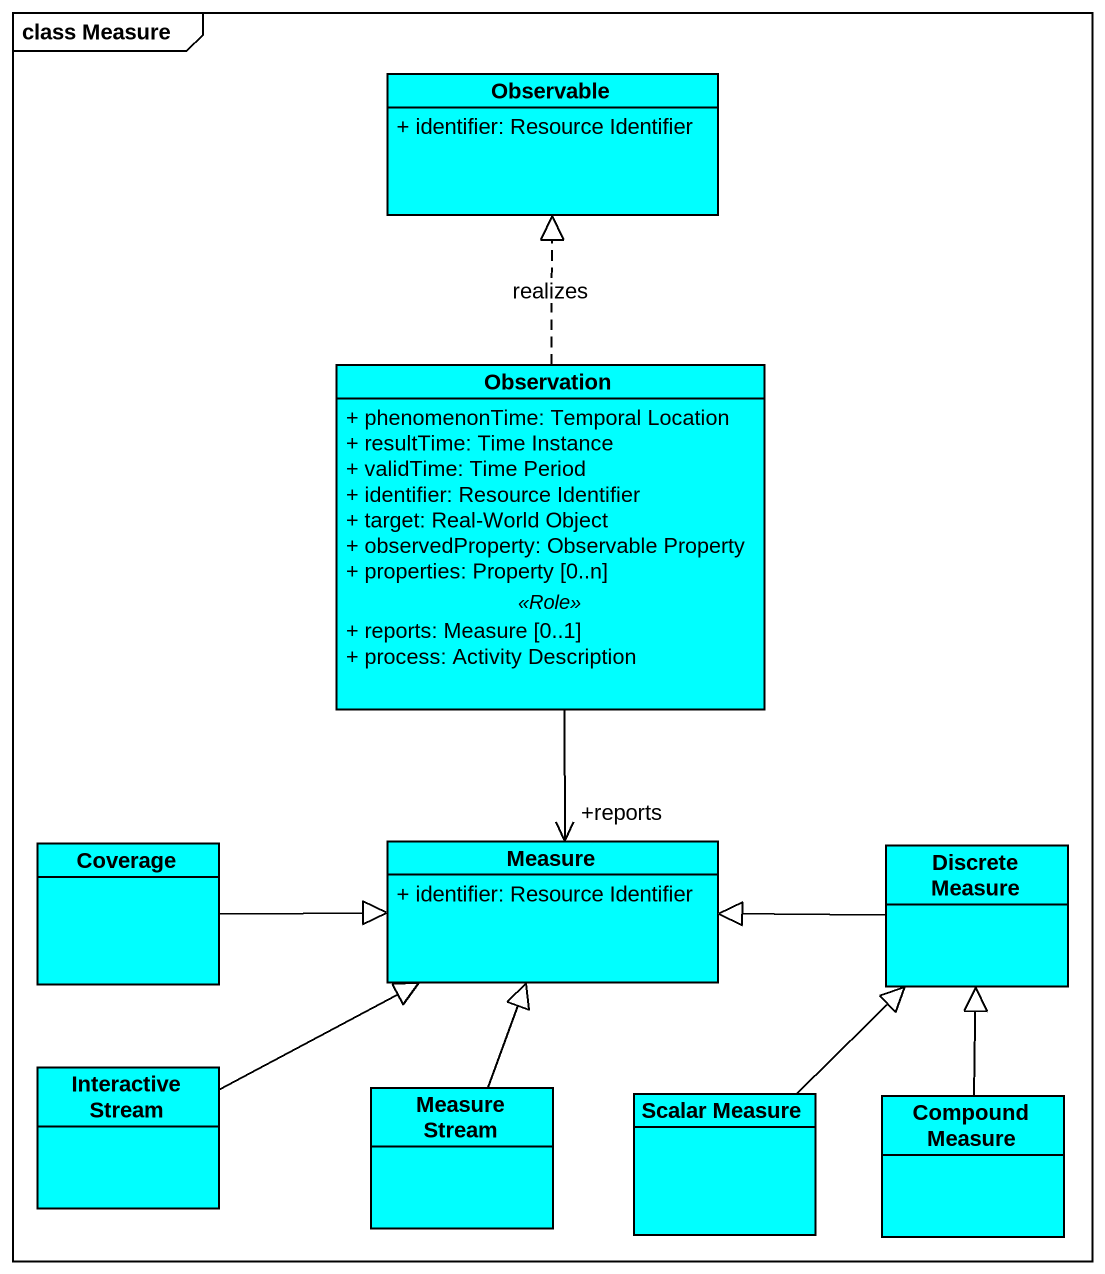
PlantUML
@startuml
mainframe class Measure
hide circle
hide empty members
skinparam classAttributeIconSize 0
class Observable #00FFFF {
  + identifier: Resource Identifier
}
class Observation #00FFFF {
  + phenomenonTime: Temporal Location
  + resultTime: Time Instance
  + validTime: Time Period
  + identifier: Resource Identifier
  + target: Real-World Object
  + observedProperty: Observable Property
  + properties: Property [0..n]
  .. <<Role>> ..
  + reports: Measure [0..1]
  + process: Activity Description
}
class Coverage #00FFFF
class Measure #00FFFF {
  + identifier: Resource Identifier
}
class "Discrete Measure" as Discrete_Measure #00FFFF
class "Interactive Stream" as Interactive_Stream #00FFFF
class "Measure Stream" as Measure_Stream #00FFFF
class "Scalar Measure" as Scalar_Measure #00FFFF
class "Compound Measure" as Compound_Measure #00FFFF
Observation .up.|> Observable : realizes
Observation --> "+reports" Measure
Coverage -right-|> Measure
Discrete_Measure -left-|> Measure
Interactive_Stream -right-|> Measure
Measure_Stream -up-|> Measure
Scalar_Measure -up-|> Discrete_Measure
Compound_Measure -up-|> Discrete_Measure
@enduml
